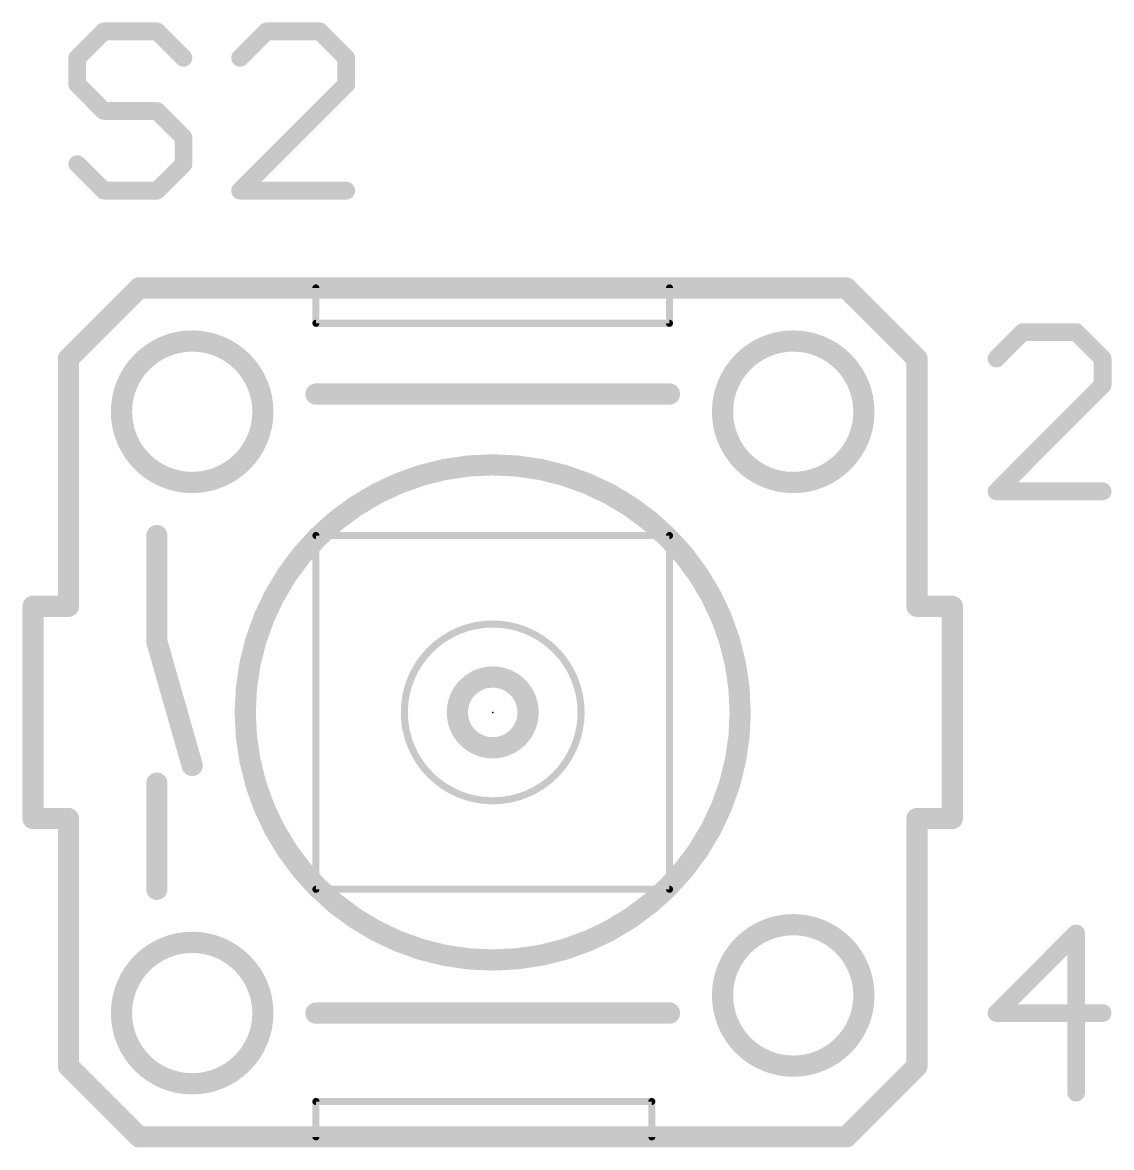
# Model space of a CAD drawing. Extents: x 43 to 243, y 16 to 92.
# Drawn here: x 62.98 to 70.8, y 59.74 to 67.82 of the extents above; entities that cross this region are included whole.
import ezdxf

# ---------------------------------------------------------------- set-up
doc = ezdxf.new("R2010")
doc.units = 0
for name, color, linetype in [('21', 253, 'CONTINUOUS'), ('23', 7, 'CONTINUOUS'), ('25', 253, 'CONTINUOUS'), ('51', 253, 'CONTINUOUS')]:
    doc.layers.add(name, color=color, linetype=linetype)

msp = doc.modelspace()

# ---------------------------------------------------------------- linework, layer by layer
at = {"layer": '21'}
for points, const_width in [([(65.0875, 65.913), (64.1985, 65.913)], 0.1524), ([(67.6275, 65.913), (65.0875, 65.913)], 0.1524), ([(65.0875, 65.913), (65.0875, 65.659)], 0.0508), ([(68.5165, 65.913), (67.6275, 65.913)], 0.1524), ([(67.6275, 65.659), (67.6275, 65.913)], 0.0508), ([(67.6275, 65.659), (65.0875, 65.659)], 0.0508), ([(63.3095, 63.627), (63.3095, 63.881)], 0.1524), ([(69.4055, 63.627), (69.4055, 63.881)], 0.1524), ([(63.0555, 63.627), (63.3095, 63.627)], 0.1524), ([(63.0555, 63.627), (63.0555, 62.103)], 0.1524), ([(69.4055, 63.627), (69.6595, 63.627)], 0.1524), ([(69.6595, 62.103), (69.6595, 63.627)], 0.1524), ([(63.3095, 62.103), (63.0555, 62.103)], 0.1524), ([(63.3095, 62.103), (63.3095, 61.849)], 0.1524), ([(69.6595, 62.103), (69.4055, 62.103)], 0.1524), ([(69.4055, 62.103), (69.4055, 61.849)], 0.1524), ([(67.5005, 60.071), (65.0875, 60.071)], 0.0508), ([(65.0875, 60.071), (65.0875, 59.817)], 0.0508), ([(67.5005, 60.071), (67.5005, 59.817)], 0.0508), ([(64.1985, 59.817), (65.0875, 59.817)], 0.1524), ([(65.0875, 59.817), (67.5005, 59.817)], 0.1524), ([(67.5005, 59.817), (68.5165, 59.817)], 0.1524)]:
    msp.add_lwpolyline(points, dxfattribs=dict(at, const_width=const_width))
for points, const_width in [([(64.1985, 65.9511, 1), (64.1985, 65.8749)], 0.0762), ([(65.0875, 65.9511, 1), (65.0875, 65.8749)], 0.0762), ([(65.0875, 65.8749, 1), (65.0875, 65.9511)], 0.0762), ([(65.1002, 65.913, 1), (65.0748, 65.913)], 0.0254), ([(67.6275, 65.9511, 1), (67.6275, 65.8749)], 0.0762), ([(67.6275, 65.8749, 1), (67.6275, 65.9511)], 0.0762), ([(67.6402, 65.913, 1), (67.6148, 65.913)], 0.0254), ([(68.5165, 65.8749, 1), (68.5165, 65.9511)], 0.0762), ([(65.0875, 65.6717, 1), (65.0875, 65.6463)], 0.0254), ([(67.6275, 65.6463, 1), (67.6275, 65.6717)], 0.0254), ([(65.0748, 65.659, 1), (65.1002, 65.659)], 0.0254), ([(67.6148, 65.659, 1), (67.6402, 65.659)], 0.0254), ([(66.3575, 61.087, 1), (66.3575, 64.643, 1), (66.3575, 61.087)], 0.1524), ([(63.3476, 63.881, 1), (63.2714, 63.881)], 0.0762), ([(69.4436, 63.881, 1), (69.3674, 63.881)], 0.0762), ([(63.0555, 63.6651, 1), (63.0555, 63.5889)], 0.0762), ([(63.0936, 63.627, 1), (63.0174, 63.627)], 0.0762), ([(63.2714, 63.627, 1), (63.3476, 63.627)], 0.0762), ([(63.3095, 63.5889, 1), (63.3095, 63.6651)], 0.0762), ([(69.4055, 63.6651, 1), (69.4055, 63.5889)], 0.0762), ([(69.3674, 63.627, 1), (69.4436, 63.627)], 0.0762), ([(69.6976, 63.627, 1), (69.6214, 63.627)], 0.0762), ([(69.6595, 63.5889, 1), (69.6595, 63.6651)], 0.0762), ([(66.3575, 62.611, 1), (66.3575, 63.119, 1), (66.3575, 62.611)], 0.1524), ([(63.0555, 62.1411, 1), (63.0555, 62.0649)], 0.0762), ([(63.0174, 62.103, 1), (63.0936, 62.103)], 0.0762), ([(63.3476, 62.103, 1), (63.2714, 62.103)], 0.0762), ([(63.3095, 62.0649, 1), (63.3095, 62.1411)], 0.0762), ([(69.4055, 62.1411, 1), (69.4055, 62.0649)], 0.0762), ([(69.4436, 62.103, 1), (69.3674, 62.103)], 0.0762), ([(69.6214, 62.103, 1), (69.6976, 62.103)], 0.0762), ([(69.6595, 62.0649, 1), (69.6595, 62.1411)], 0.0762), ([(63.2714, 61.849, 1), (63.3476, 61.849)], 0.0762), ([(69.3674, 61.849, 1), (69.4436, 61.849)], 0.0762), ([(65.0875, 60.0837, 1), (65.0875, 60.0583)], 0.0254), ([(65.1002, 60.071, 1), (65.0748, 60.071)], 0.0254), ([(67.5132, 60.071, 1), (67.4878, 60.071)], 0.0254), ([(67.5005, 60.0583, 1), (67.5005, 60.0837)], 0.0254), ([(64.1985, 59.8551, 1), (64.1985, 59.7789)], 0.0762), ([(65.0875, 59.8551, 1), (65.0875, 59.7789)], 0.0762), ([(65.0875, 59.7789, 1), (65.0875, 59.8551)], 0.0762), ([(67.5005, 59.8551, 1), (67.5005, 59.7789)], 0.0762), ([(67.5005, 59.7789, 1), (67.5005, 59.8551)], 0.0762), ([(68.5165, 59.7789, 1), (68.5165, 59.8551)], 0.0762), ([(65.0748, 59.817, 1), (65.1002, 59.817)], 0.0254), ([(67.4878, 59.817, 1), (67.5132, 59.817)], 0.0254)]:
    msp.add_lwpolyline(points, format="xyb", dxfattribs=dict(at, const_width=const_width))
at = {"layer": '23'}
msp.add_point((66.3575, 62.865), dxfattribs=at)
at = {"layer": '25', "const_width": 0.127}
for points in [[(63.5637, 67.7555), (63.373, 67.5648)], [(63.945, 67.7555), (63.5637, 67.7555)], [(64.1356, 67.5648), (63.945, 67.7555)], [(64.7331, 67.7555), (64.5424, 67.5648)], [(65.1144, 67.7555), (64.7331, 67.7555)], [(65.305, 67.5648), (65.1144, 67.7555)], [(63.373, 67.5648), (63.373, 67.3742)], [(65.305, 67.3742), (65.305, 67.5648)], [(63.373, 67.3742), (63.5637, 67.1835)], [(64.5424, 66.6115), (65.305, 67.3742)], [(63.5637, 67.1835), (63.945, 67.1835)], [(63.945, 67.1835), (64.1356, 66.9928)], [(64.1356, 66.9928), (64.1356, 66.8022)], [(63.5637, 66.6115), (63.373, 66.8022)], [(64.1356, 66.8022), (63.945, 66.6115)], [(63.945, 66.6115), (63.5637, 66.6115)], [(65.305, 66.6115), (64.5424, 66.6115)]]:
    msp.add_lwpolyline(points, dxfattribs=at)
at = {"layer": '25', "const_width": 0.0635}
for points in [[(63.5637, 67.7872, 1), (63.5637, 67.7237)], [(63.5861, 67.733, 1), (63.5412, 67.7779)], [(63.9674, 67.7779, 1), (63.9225, 67.733)], [(63.945, 67.7237, 1), (63.945, 67.7872)], [(64.7331, 67.7872, 1), (64.7331, 67.7237)], [(64.7555, 67.733, 1), (64.7106, 67.7779)], [(65.1368, 67.7779, 1), (65.0919, 67.733)], [(65.1144, 67.7237, 1), (65.1144, 67.7872)], [(63.4048, 67.5648, 1), (63.3413, 67.5648)], [(63.3505, 67.5873, 1), (63.3955, 67.5424)], [(64.1132, 67.5424, 1), (64.1581, 67.5873)], [(64.5199, 67.5873, 1), (64.5648, 67.5424)], [(65.3368, 67.5648, 1), (65.2733, 67.5648)], [(65.2826, 67.5424, 1), (65.3275, 67.5873)], [(63.3955, 67.3966, 1), (63.3505, 67.3517)], [(63.3413, 67.3742, 1), (63.4048, 67.3742)], [(65.2733, 67.3742, 1), (65.3368, 67.3742)], [(65.3275, 67.3517, 1), (65.2826, 67.3966)], [(63.5637, 67.2152, 1), (63.5637, 67.1517)], [(63.5412, 67.161, 1), (63.5861, 67.2059)], [(63.9674, 67.2059, 1), (63.9225, 67.161)], [(63.945, 67.1517, 1), (63.945, 67.2152)], [(64.1674, 66.9928, 1), (64.1039, 66.9928)], [(64.1132, 66.9704, 1), (64.1581, 67.0153)], [(63.3955, 66.8246, 1), (63.3505, 66.7797)], [(64.1039, 66.8022, 1), (64.1674, 66.8022)], [(64.1581, 66.7797, 1), (64.1132, 66.8246)], [(63.5637, 66.6433, 1), (63.5637, 66.5798)], [(63.5412, 66.589, 1), (63.5861, 66.634)], [(63.9225, 66.634, 1), (63.9674, 66.589)], [(63.945, 66.5798, 1), (63.945, 66.6433)], [(64.5199, 66.634, 1), (64.5648, 66.589)], [(64.5424, 66.6433, 1), (64.5424, 66.5798)], [(65.305, 66.5798, 1), (65.305, 66.6433)]]:
    msp.add_lwpolyline(points, format="xyb", dxfattribs=at)
at = {"layer": '51'}
for points, const_width in [([(63.8175, 65.913), (63.3095, 65.405)], 0.1524), ([(63.8175, 65.913), (64.1985, 65.913)], 0.1524), ([(68.8975, 65.913), (68.5165, 65.913)], 0.1524), ([(69.4055, 65.405), (68.8975, 65.913)], 0.1524), ([(70.1677, 65.5965), (69.977, 65.4058)], 0.127), ([(70.549, 65.5965), (70.1677, 65.5965)], 0.127), ([(70.7396, 65.4058), (70.549, 65.5965)], 0.127), ([(63.3095, 65.405), (63.3095, 63.881)], 0.1524), ([(69.4055, 63.881), (69.4055, 65.405)], 0.1524), ([(70.7396, 65.2152), (70.7396, 65.4058)], 0.127), ([(69.977, 64.4525), (70.7396, 65.2152)], 0.127), ([(67.6275, 65.151), (65.0875, 65.151)], 0.1524), ([(70.7396, 64.4525), (69.977, 64.4525)], 0.127), ([(63.9445, 64.135), (63.9445, 63.373)], 0.1524), ([(65.0875, 64.135), (65.0875, 61.595)], 0.0508), ([(65.0875, 64.135), (67.6275, 64.135)], 0.0508), ([(67.6275, 61.595), (67.6275, 64.135)], 0.0508), ([(63.9445, 63.373), (64.1985, 62.484)], 0.1524), ([(63.9445, 62.357), (63.9445, 61.595)], 0.1524), ([(63.3095, 60.325), (63.3095, 61.849)], 0.1524), ([(69.4055, 60.325), (69.4055, 61.849)], 0.1524), ([(67.6275, 61.595), (65.0875, 61.595)], 0.0508), ([(70.549, 61.2785), (69.977, 60.7065)], 0.127), ([(70.549, 60.1345), (70.549, 61.2785)], 0.127), ([(65.0875, 60.706), (67.6275, 60.706)], 0.1524), ([(69.977, 60.7065), (70.7396, 60.7065)], 0.127), ([(63.8175, 59.817), (63.3095, 60.325)], 0.1524), ([(68.8975, 59.817), (69.4055, 60.325)], 0.1524), ([(63.8175, 59.817), (64.1985, 59.817)], 0.1524), ([(68.8975, 59.817), (68.5165, 59.817)], 0.1524)]:
    msp.add_lwpolyline(points, dxfattribs=dict(at, const_width=const_width))
for points, const_width in [([(63.8175, 65.9511, 1), (63.8175, 65.8749)], 0.0762), ([(63.8444, 65.8861, 1), (63.7906, 65.9399)], 0.0762), ([(64.1985, 65.8749, 1), (64.1985, 65.9511)], 0.0762), ([(68.5165, 65.9511, 1), (68.5165, 65.8749)], 0.0762), ([(68.9244, 65.9399, 1), (68.8706, 65.8861)], 0.0762), ([(68.8975, 65.8749, 1), (68.8975, 65.9511)], 0.0762), ([(64.1985, 64.516, 1), (64.1985, 65.532, 1), (64.1985, 64.516)], 0.1524), ([(68.5165, 64.516, 1), (68.5165, 65.532, 1), (68.5165, 64.516)], 0.1524), ([(70.1677, 65.6282, 1), (70.1677, 65.5647)], 0.0635), ([(70.1901, 65.574, 1), (70.1452, 65.6189)], 0.0635), ([(70.5714, 65.6189, 1), (70.5265, 65.574)], 0.0635), ([(70.549, 65.5647, 1), (70.549, 65.6282)], 0.0635), ([(63.3476, 65.405, 1), (63.2714, 65.405)], 0.0762), ([(63.2826, 65.4319, 1), (63.3364, 65.3781)], 0.0762), ([(69.4436, 65.405, 1), (69.3674, 65.405)], 0.0762), ([(69.3786, 65.3781, 1), (69.4324, 65.4319)], 0.0762), ([(69.9545, 65.4283, 1), (69.9995, 65.3834)], 0.0635), ([(70.7714, 65.4058, 1), (70.7079, 65.4058)], 0.0635), ([(70.7172, 65.3834, 1), (70.7621, 65.4283)], 0.0635), ([(70.7621, 65.1927, 1), (70.7172, 65.2376)], 0.0635), ([(65.0875, 65.1891, 1), (65.0875, 65.1129)], 0.0762), ([(67.6275, 65.1129, 1), (67.6275, 65.1891)], 0.0762), ([(70.7079, 65.2152, 1), (70.7714, 65.2152)], 0.0635), ([(69.977, 64.4843, 1), (69.977, 64.4207)], 0.0635), ([(69.9545, 64.475, 1), (69.9995, 64.43)], 0.0635), ([(70.7396, 64.4207, 1), (70.7396, 64.4843)], 0.0635), ([(63.9826, 64.135, 1), (63.9064, 64.135)], 0.0762), ([(65.1002, 64.135, 1), (65.0748, 64.135)], 0.0254), ([(65.0875, 64.1477, 1), (65.0875, 64.1223)], 0.0254), ([(67.6402, 64.135, 1), (67.6148, 64.135)], 0.0254), ([(67.6275, 64.1223, 1), (67.6275, 64.1477)], 0.0254), ([(63.2714, 63.881, 1), (63.3476, 63.881)], 0.0762), ([(69.3674, 63.881, 1), (69.4436, 63.881)], 0.0762), ([(66.3575, 62.23, 1), (66.3575, 63.5, 1), (66.3575, 62.23)], 0.0508), ([(63.9811, 63.3835, 1), (63.9079, 63.3625)], 0.0762), ([(63.9064, 63.373, 1), (63.9826, 63.373)], 0.0762), ([(64.1619, 62.4735, 1), (64.2351, 62.4945)], 0.0762), ([(63.9826, 62.357, 1), (63.9064, 62.357)], 0.0762), ([(63.3476, 61.849, 1), (63.2714, 61.849)], 0.0762), ([(69.4436, 61.849, 1), (69.3674, 61.849)], 0.0762), ([(63.9064, 61.595, 1), (63.9826, 61.595)], 0.0762), ([(65.0875, 61.6077, 1), (65.0875, 61.5823)], 0.0254), ([(65.0748, 61.595, 1), (65.1002, 61.595)], 0.0254), ([(67.6148, 61.595, 1), (67.6402, 61.595)], 0.0254), ([(67.6275, 61.5823, 1), (67.6275, 61.6077)], 0.0254), ([(68.5165, 60.325, 1), (68.5165, 61.341, 1), (68.5165, 60.325)], 0.1524), ([(70.5807, 61.2785, 1), (70.5172, 61.2785)], 0.0635), ([(70.5714, 61.256, 1), (70.5265, 61.3009)], 0.0635), ([(64.1985, 60.198, 1), (64.1985, 61.214, 1), (64.1985, 60.198)], 0.1524), ([(65.0875, 60.7441, 1), (65.0875, 60.6679)], 0.0762), ([(67.6275, 60.6679, 1), (67.6275, 60.7441)], 0.0762), ([(69.977, 60.7382, 1), (69.977, 60.6747)], 0.0635), ([(69.9545, 60.7289, 1), (69.9995, 60.684)], 0.0635), ([(70.7396, 60.6747, 1), (70.7396, 60.7382)], 0.0635), ([(63.2714, 60.325, 1), (63.3476, 60.325)], 0.0762), ([(63.3364, 60.3519, 1), (63.2826, 60.2981)], 0.0762), ([(69.3674, 60.325, 1), (69.4436, 60.325)], 0.0762), ([(69.4324, 60.2981, 1), (69.3786, 60.3519)], 0.0762), ([(70.5172, 60.1345, 1), (70.5807, 60.1345)], 0.0635), ([(63.8175, 59.8551, 1), (63.8175, 59.7789)], 0.0762), ([(63.7906, 59.7901, 1), (63.8444, 59.8439)], 0.0762), ([(64.1985, 59.7789, 1), (64.1985, 59.8551)], 0.0762), ([(68.5165, 59.8551, 1), (68.5165, 59.7789)], 0.0762), ([(68.8706, 59.8439, 1), (68.9244, 59.7901)], 0.0762), ([(68.8975, 59.7789, 1), (68.8975, 59.8551)], 0.0762)]:
    msp.add_lwpolyline(points, format="xyb", dxfattribs=dict(at, const_width=const_width))

doc.saveas('drawing.dxf')
